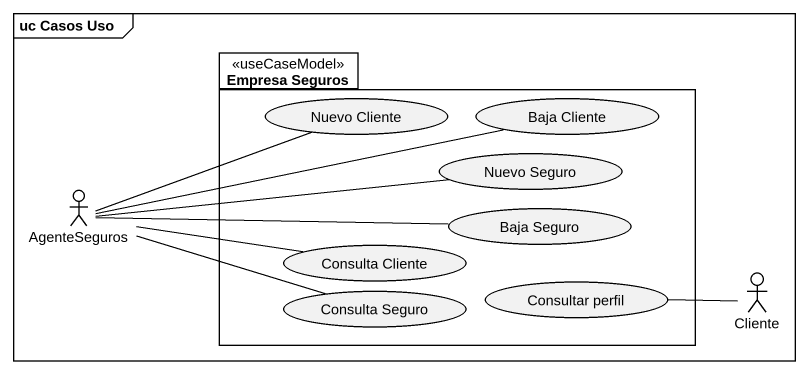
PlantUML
@startuml
mainframe uc Casos Uso
package "Empresa Seguros" as Empresa_Seguros <<useCaseModel>> {
  usecase "Nuevo Cliente" as Nuevo_Cliente
  usecase "Baja Cliente" as Baja_Cliente
  usecase "Nuevo Seguro" as Nuevo_Seguro
  usecase "Baja Seguro" as Baja_Seguro
  usecase "Consulta Cliente" as Consulta_Cliente
  usecase "Consulta Seguro" as Consulta_Seguro
  usecase "Consultar perfil" as Consultar_perfil
}
actor AgenteSeguros
actor Cliente
AgenteSeguros -right- Nuevo_Cliente
AgenteSeguros -right- Baja_Cliente
AgenteSeguros -right- Nuevo_Seguro
AgenteSeguros -right- Baja_Seguro
AgenteSeguros -right- Consulta_Cliente
AgenteSeguros -right- Consulta_Seguro
Cliente -left- Consultar_perfil
@enduml
